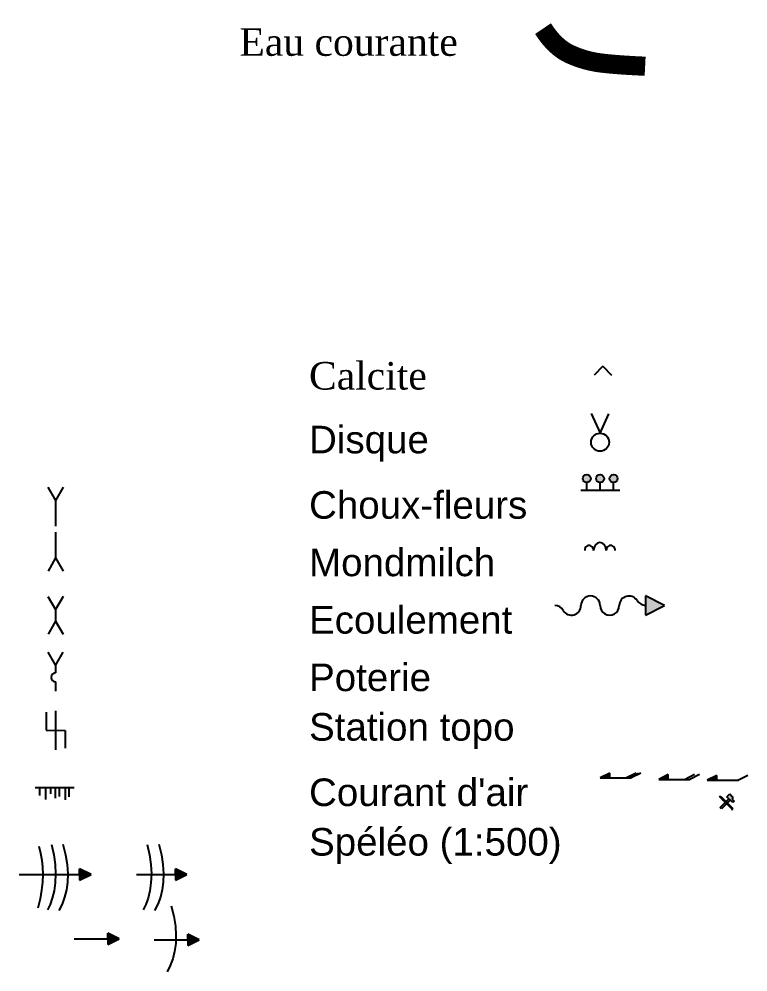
# Model space of a CAD drawing. Header units: metres. Extents: x -1178 to 134, y -250 to 398.
# Drawn here: x -760.2 to -684.1, y -27.6 to 71.9 of the extents above; entities that cross this region are included whole.
import ezdxf

# ---------------------------------------------------------------- set-up
doc = ezdxf.new("R2010")
doc.units = ezdxf.units.M
doc.header["$MEASUREMENT"] = 0
for name, color, linetype in [('Blocs - Actifs', 170, 'Continuous'), ("Blocs - Courant d'air", 204, 'Continuous'), ('Blocs - Echelle', 250, 'Continuous'), ('Blocs - Pentes', 36, 'Continuous'), ('Topo Dessin - Spéléothèmes', 26, 'Continuous')]:
    doc.layers.add(name, color=color, linetype=linetype)

# ---------------------------------------------------------------- blocks, each defined once
blk = doc.blocks.new('*U134')
at = {"layer": 'Topo Dessin - Spéléothèmes'}
for p, q in [((-0.805, 1.381), (0, 0)), ((0.794, 1.381), (0, 0.01)), ((0, 0), (-0.001, -2.682))]:
    blk.add_line(p, q, dxfattribs=at)
blk = doc.blocks.new('*U135')
at = {"layer": 'Topo Dessin - Spéléothèmes'}
for p, q in [((0.001, 2.692), (0, 0)), ((0, 0), (-0.794, -1.371)), ((0, 0), (0.805, -1.371))]:
    blk.add_line(p, q, dxfattribs=at)
blk = doc.blocks.new('*U136')
at = {"layer": 'Topo Dessin - Spéléothèmes'}
for p, q in [((-0.804, 1.976), (0.001, 0.605)), ((0.794, 1.976), (0.001, 0.605)), ((0.001, 0.605), (-0.001, -0.605)), ((-0.001, -0.605), (-0.794, -1.976)), ((-0.001, -0.596), (0.804, -1.976))]:
    blk.add_line(p, q, dxfattribs=at)
blk = doc.blocks.new('*U63')
at = {"layer": 'Topo Dessin - Spéléothèmes'}
for p, q in [((-0.805, 2.147), (0, 0.766)), ((0, 0.766), (0.794, 2.147)), ((0, 0.776), (0, 0)), ((0, -0.937), (-0.001, -1.916))]:
    blk.add_line(p, q, dxfattribs=at)
blk.add_arc((0, -0.469), 0.469, 90, 270, dxfattribs=at)
blk = doc.blocks.new('*U58')
at = {"layer": 'Topo Dessin - Spéléothèmes'}
for p, q in [((0, 2.026), (0, -2.026)), ((-0.999, 1.88), (-0.999, 0.001)), ((-0.999, 0.001), (0.999, -0.001)), ((0.999, -0.001), (0.999, -1.88))]:
    blk.add_line(p, q, dxfattribs=at)
blk = doc.blocks.new('*U59')
at = {"layer": 'Topo Dessin - Spéléothèmes'}
for p, q in [((-2.12, 0.014), (1.946, 0.014)), ((-1.632, -0.794), (-1.632, 0.014)), ((-1.014, -1.224), (-1.014, 0.014)), ((-0.486, -0.623), (-0.486, 0.014)), ((0, -1.069), (0, 0.014)), ((0.397, -0.904), (0.397, 0.014)), ((1.049, -1.268), (1.049, 0.014)), ((1.401, -0.948), (1.401, 0.014))]:
    blk.add_line(p, q, dxfattribs=at)
blk = doc.blocks.new('*U64')
at = {"layer": 'Topo Dessin - Spéléothèmes'}
for centre, major_axis, ratio, start_param, end_param in [((-1.15, -0.254), (0, -0.533), 0.868056, 1.570796, 4.712389), ((-0.023, -0.254), (0, -0.85), 0.778023, 7.853982, 10.995574), ((1.109, -0.254), (0, -0.533), 0.868056, 1.570796, 4.712389)]:
    blk.add_ellipse(centre, major_axis=major_axis, ratio=ratio, start_param=start_param, end_param=end_param, dxfattribs=at)
blk = doc.blocks.new('*U65')
at = {"layer": 'Topo Dessin - Spéléothèmes'}
for p, q in [((-0.928, 2.038), (0, 0)), ((0, 0), (0.924, 2.031)), ((0.924, 2.031), (0.924, 2.031))]:
    blk.add_line(p, q, dxfattribs=at)
blk.add_circle((-0.002, -0.941), 0.941, dxfattribs=at)
blk = doc.blocks.new('*U66')
at = {"layer": 'Topo Dessin - Spéléothèmes'}
h = blk.add_hatch(color=256, dxfattribs=at)
h.dxf.hatch_style = 1
edge = h.paths.add_edge_path()
edge.add_arc((-1.399, 1.257), 0.415, 0, 360)
edge = h.paths.add_edge_path()
edge.add_arc((0, 1.257), 0.416, 0, 360)
edge = h.paths.add_edge_path()
edge.add_arc((1.401, 1.257), 0.415, 0, 360)
for p, q in [((2.049, 0.008), (-2.023, 0.008)), ((-1.398, 0), (-1.399, 0.841)), ((0, 0), (0, 0.841)), ((1.402, 0), (1.401, 0.841))]:
    blk.add_line(p, q, dxfattribs=at)
for centre, radius in [((-1.399, 1.257), 0.415), ((0, 1.257), 0.416), ((1.401, 1.257), 0.415)]:
    blk.add_circle(centre, radius, dxfattribs=at)
blk = doc.blocks.new('*U149')
at = {"layer": 'Blocs - Actifs'}
h = blk.add_hatch(color=256, dxfattribs=at)
h.dxf.hatch_style = 1
h.paths.add_polyline_path([(4.732, -1), (6.732, 0), (4.732, 1)])
for p, q in [((6.732, 0), (4.732, 1)), ((4.732, 1), (4.732, -1)), ((4.732, -1), (6.732, 0))]:
    blk.add_line(p, q, dxfattribs=at)
for centre, radius, start, end in [((4.939, 1.347), 1.363, 217.17945, 261.26354), ((-4.731, -1), 1, 28.4711, 90.00504)]:
    blk.add_arc(centre, radius, start, end, dxfattribs=at)
for centre, major_axis, ratio, start_param, end_param in [((-1, 0), (0, -1), 0.999831, 7.853982, 10.99523), ((3, 0), (0, -1), 0.999914, 2.121384, 4.712733), ((-3, 0), (0, 1), 1, 8.404856, 10.995574), ((1, 0), (1, 0), 0.999967, 3.141363, 6.283185)]:
    blk.add_ellipse(centre, major_axis=major_axis, ratio=ratio, start_param=start_param, end_param=end_param, dxfattribs=at)
blk = doc.blocks.new('CA 003')
at = {"layer": "Blocs - Courant d'air"}
h = blk.add_hatch(color=256, dxfattribs=at)
h.dxf.hatch_style = 1
h.paths.add_polyline_path([(1, 0.5), (0, 0), (1, 0)])
for p, q in [((1, 0.5), (0, 0)), ((0, 0), (3.25, 0)), ((0, 0), (1, 0)), ((1, 0), (1, 0.5)), ((3.75, 0.5), (2.75, 0)), ((3, 0), (4, 0.5)), ((4.25, 0.5), (3.25, 0))]:
    blk.add_line(p, q, dxfattribs=at)
blk = doc.blocks.new('CA 002')
at = {"layer": "Blocs - Courant d'air"}
h = blk.add_hatch(color=256, dxfattribs=at)
h.dxf.hatch_style = 1
h.paths.add_polyline_path([(1, 0.5), (0, 0), (1, 0)])
for p, q in [((1, 0.5), (0, 0)), ((0, 0), (3.25, 0)), ((0, 0), (1, 0)), ((1, 0), (1, 0.5)), ((3.75, 0.5), (2.75, 0)), ((4.25, 0.5), (3.25, 0))]:
    blk.add_line(p, q, dxfattribs=at)
blk = doc.blocks.new('CA 001')
at = {"layer": "Blocs - Courant d'air"}
h = blk.add_hatch(color=256, dxfattribs=at)
h.dxf.hatch_style = 1
h.paths.add_polyline_path([(1, 0.5), (0, 0), (1, 0)])
for p, q in [((1, 0.5), (0, 0)), ((0, 0), (3.25, 0)), ((0, 0), (1, 0)), ((1, 0), (1, 0.5)), ((4.25, 0.5), (3.25, 0))]:
    blk.add_line(p, q, dxfattribs=at)
blk = doc.blocks.new('Pente 003')
at = {"layer": 'Blocs - Pentes'}
h = blk.add_hatch(color=256, dxfattribs=at)
h.dxf.hatch_style = 1
h.paths.add_polyline_path([(2.508, -0.639), (3.699, -0.043), (2.508, 0.552)])
for p, q in [((2.508, -0.043), (2.508, 0.552)), ((2.508, 0.552), (2.508, -0.639)), ((3.699, -0.043), (2.508, 0.552)), ((-3.818, -0.043), (2.508, -0.043)), ((2.508, -0.639), (3.699, -0.043))]:
    blk.add_line(p, q, dxfattribs=at)
for points in [[(-0.44, 3.062), (-0.185, 2.007), (-0.043, 0.982), (0, 0), (-0.045, -0.924), (-0.166, -1.774), (-0.35, -2.538), (-0.585, -3.199), (-0.859, -3.743)], [(0.77, 3.107), (1.044, 2.006), (1.21, 0.983), (1.275, 0.032), (1.247, -0.85), (1.132, -1.671), (0.939, -2.434), (0.673, -3.145), (0.343, -3.81)], [(-1.768, 2.911), (-1.59, 2.168), (-1.455, 1.438), (-1.37, 0.704), (-1.339, -0.05), (-1.367, -0.837), (-1.458, -1.675), (-1.618, -2.579), (-1.851, -3.564)]]:
    blk.add_lwpolyline(points, dxfattribs=at)
blk = doc.blocks.new('Pente 002')
at = {"layer": 'Blocs - Pentes'}
h = blk.add_hatch(color=256, dxfattribs=at)
h.dxf.hatch_style = 1
h.paths.add_polyline_path([(2.508, -0.639), (3.699, -0.043), (2.508, 0.552)])
for p, q in [((2.508, -0.043), (2.508, 0.552)), ((2.508, 0.552), (2.508, -0.639)), ((3.699, -0.043), (2.508, 0.552)), ((-1.569, -0.043), (2.508, -0.043)), ((2.508, -0.639), (3.699, -0.043))]:
    blk.add_line(p, q, dxfattribs=at)
for points in [[(-0.44, 3.062), (-0.185, 2.007), (-0.043, 0.982), (0, 0), (-0.045, -0.924), (-0.166, -1.774), (-0.35, -2.538), (-0.585, -3.199), (-0.859, -3.743)], [(0.77, 3.107), (1.044, 2.006), (1.21, 0.983), (1.275, 0.032), (1.247, -0.85), (1.132, -1.671), (0.939, -2.434), (0.673, -3.145), (0.343, -3.81)]]:
    blk.add_lwpolyline(points, dxfattribs=at)
blk = doc.blocks.new('*U139')
at = {"layer": 'Blocs - Pentes'}
h = blk.add_hatch(color=256, dxfattribs=at)
h.dxf.hatch_style = 1
h.paths.add_polyline_path([(1.248, -0.605), (2.439, -0.009), (1.248, 0.586)])
for p, q in [((1.248, -0.009), (1.248, 0.586)), ((1.248, 0.586), (1.248, -0.605)), ((2.439, -0.009), (1.248, 0.586)), ((-2.28, -0.009), (1.248, -0.009)), ((1.248, -0.605), (2.439, -0.009))]:
    blk.add_line(p, q, dxfattribs=at)
blk.add_lwpolyline([(-0.491, 3.551), (-0.217, 2.45), (-0.05, 1.427), (0.015, 0.477), (-0.013, -0.406), (-0.128, -1.227), (-0.321, -1.99), (-0.587, -2.701), (-0.917, -3.366)], dxfattribs=at)
blk = doc.blocks.new('*U138')
at = {"layer": 'Topo Dessin - Spéléothèmes'}
for q in [(-1.27, -1.36), (-1.27, -1.36), (1.27, -1.36), (1.27, -1.36)]:
    blk.add_line((0, 0), q, dxfattribs=at)
blk = doc.blocks.new('Pente 000')
at = {"layer": 'Blocs - Pentes'}
h = blk.add_hatch(color=256, dxfattribs=at)
h.dxf.hatch_style = 1
h.paths.add_polyline_path([(1.248, -0.605), (2.439, -0.009), (1.248, 0.586)])
for p, q in [((1.248, -0.009), (1.248, 0.586)), ((1.248, 0.586), (1.248, -0.605)), ((2.439, -0.009), (1.248, 0.586)), ((-2.28, -0.009), (1.248, -0.009)), ((1.248, -0.605), (2.439, -0.009))]:
    blk.add_line(p, q, dxfattribs=at)
blk = doc.blocks.new('Désob')
at = {"layer": "Blocs - Courant d'air"}
h = blk.add_hatch(color=256, dxfattribs=at)
h.dxf.hatch_style = 1
h.paths.add_polyline_path([(-0.488, 0.562), (-0.673, 0.673), (-0.562, 0.488), (-0.299, 0.225), (0.622, -0.696), (0.696, -0.622)])
h = blk.add_hatch(color=256, dxfattribs=at)
h.dxf.hatch_style = 1
h.paths.add_polyline_path([(0.846, 0.149), (0.65, 0.345, 0.414758), (0.65, 0.632), (0.382, 0.9), (0.08, 0.607), (0.692, -0.005)])
h.paths.add_polyline_path([(0.432, 0.255), (0.284, 0.403), (-0.637, -0.518), (-0.489, -0.666)])
h = blk.add_hatch(color=256, dxfattribs=at)
h.dxf.hatch_style = 1
h.paths.add_polyline_path([(0.71, -0.607, 0.414214), (0.681, -0.607), (0.696, -0.622), (0.622, -0.696), (0.607, -0.71, 0.414214), (0.636, -0.71), (0.71, -0.636, 0.414214)])
h.paths.add_polyline_path([(0.607, -0.681, 0.414214), (0.607, -0.71), (0.622, -0.696)])
for p, q in [((-0.673, 0.673), (-0.488, 0.562)), ((-0.562, 0.488), (-0.673, 0.673)), ((-0.673, 0.673), (0.673, -0.673)), ((-0.637, -0.518), (0.284, 0.403)), ((0.622, -0.696), (-0.562, 0.488)), ((-0.299, 0.225), (-0.562, 0.488)), ((0.432, 0.255), (-0.489, -0.666)), ((0.696, -0.622), (-0.488, 0.562)), ((0.08, 0.607), (0.382, 0.9)), ((0.692, -0.005), (0.08, 0.607)), ((0.382, 0.9), (0.65, 0.632)), ((0.65, 0.345), (0.846, 0.149)), ((0.846, 0.149), (0.692, -0.005)), ((-0.489, -0.666), (-0.637, -0.518)), ((0.607, -0.681), (0.607, -0.681)), ((0.607, -0.71), (0.607, -0.71)), ((0.607, -0.71), (0.607, -0.71)), ((0.607, -0.71), (0.607, -0.71)), ((0.696, -0.622), (0.622, -0.696)), ((0.636, -0.71), (0.71, -0.636)), ((0.681, -0.607), (0.681, -0.607)), ((0.71, -0.607), (0.71, -0.607)), ((0.71, -0.607), (0.71, -0.607))]:
    blk.add_line(p, q, dxfattribs=at)
for centre, radius, start, end in [((0.507, 0.489), 0.203, 315, 45.00001), ((0.622, -0.696), 0.02, 135, 225), ((0.622, -0.696), 0.02, 225, 315), ((0.696, -0.622), 0.02, 45, 135), ((0.696, -0.622), 0.02, 315, 45)]:
    blk.add_arc(centre, radius, start, end, dxfattribs=at)

msp = doc.modelspace()

# ---------------------------------------------------------------- linework, layer by layer
at = {"layer": 'Blocs - Actifs', "const_width": 2}
msp.add_lwpolyline([(-705.5, 70.852), (-705.18, 70.381), (-704.851, 69.95), (-704.513, 69.557), (-704.166, 69.204), (-703.811, 68.891), (-703.447, 68.617), (-703.074, 68.383), (-702.692, 68.188), (-702.305, 68.02), (-701.916, 67.868), (-701.524, 67.731), (-701.131, 67.609), (-700.735, 67.503), (-700.337, 67.412), (-699.936, 67.336), (-699.534, 67.276), (-699.107, 67.225), (-698.635, 67.175), (-698.116, 67.128), (-697.551, 67.083), (-696.94, 67.04), (-696.283, 67), (-695.58, 66.962), (-694.831, 66.925)], dxfattribs=at)

# ---------------------------------------------------------------- block references
at = {"layer": 'Blocs - Actifs'}
msp.add_blockref('*U149', (-699.533, 10.614), dxfattribs=at)
at = {"layer": "Blocs - Courant d'air"}
for name, p in [('CA 003', (-699.533, -7.386)), ('CA 002', (-693.41, -7.534)), ('CA 001', (-688.343, -7.621)), ('Désob', (-686.375, -9.956))]:
    msp.add_blockref(name, p, dxfattribs=at)
at = {"layer": "Blocs - Courant d'air", "color": 255}
msp.add_blockref('Pente 000', (-752.203, -24.159), dxfattribs=at)
at = {"layer": 'Blocs - Echelle', "xscale": 0.7055259337507109, "yscale": 0.7055259337507109, "zscale": 0.7055259337507109}
msp.add_blockref('*U138', (-699.254, 35.627), dxfattribs=at)
at = {"layer": 'Blocs - Echelle'}
for name, p in [('*U65', (-699.533, 28.614)), ('*U66', (-699.533, 22.614)), ('*U134', (-756.404, 21.589)), ('*U135', (-756.404, 15.589)), ('*U64', (-699.533, 16.614)), ('*U136', (-756.404, 9.589)), ('*U63', (-756.404, 3.589)), ('*U58', (-756.404, -2.411)), ('*U59', (-756.404, -8.411))]:
    msp.add_blockref(name, p, dxfattribs=at)
at = {"layer": 'Blocs - Pentes'}
for name, p in [('Pente 003', (-756.404, -17.411)), ('Pente 002', (-746.404, -17.411)), ('*U139', (-743.847, -24.272))]:
    msp.add_blockref(name, p, dxfattribs=at)

# ---------------------------------------------------------------- texts
at = {"layer": 'Blocs - Echelle', "linetype": 'Continuous', "insert": (-737.207, 67.972), "char_height": 2.87867, "attachment_point": 7}
msp.add_mtext('\\fTimes New Roman|b0|i0|c0|p18;Eau courante', dxfattribs=at)
at = {"layer": 'Blocs - Echelle', "char_height": 2.87867, "attachment_point": 7}
for s, insert in [('{\\fTimes New Roman|b0|i0|c0|p18;Calcite}', (-729.944, 33.125)), ('\\fArial|b0|i0|c0|p34;\\W1;Disque', (-729.933, 25.641)), ('\\fArial|b0|i0|c0|p34;\\W1;Choux-fleurs', (-729.933, 19.641)), ('\\fArial|b0|i0|c0|p34;\\W1;Mondmilch', (-729.933, 13.641)), ('\\fArial|b0|i0|c0|p34;\\W1;Ecoulement', (-729.933, 7.641)), ('\\fArial|b0|i0|c0|p34;\\W1;Poterie', (-729.933, 1.641)), ('\\fArial|b0|i0|c0|p34;\\W1;Station topo', (-729.933, -4.359)), ("\\fArial|b0|i0|c0|p34;\\W1;Courant d'air", (-729.933, -10.359)), ('\\fArial|b0|i0|c0|p34;\\W1;Spéléo (1:500)', (-729.933, -16.359))]:
    msp.add_mtext(s, dxfattribs=dict(at, insert=insert))

doc.saveas('drawing.dxf')
